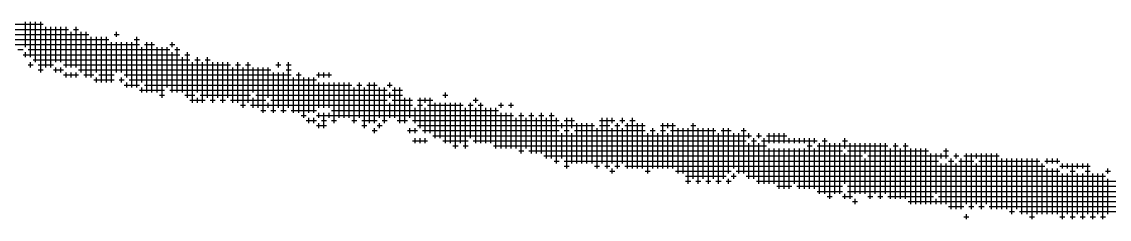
# Model space of a CAD drawing. Header units: feet. Extents: x 0 to 708085, y 0 to 237600.
# Drawn here: x 585261 to 586074, y 10554 to 10701 of the extents above; entities that cross this region are included whole.
import ezdxf

# ---------------------------------------------------------------- set-up
doc = ezdxf.new("R2010")
doc.units = ezdxf.units.FT
doc.header["$LTSCALE"] = 2200
doc.header["$MEASUREMENT"] = 0
doc.layers.add('CX-MISC', color=2, linetype='CONTINUOUS')

msp = doc.modelspace()

# ---------------------------------------------------------------- linework, layer by layer
at = {"layer": 'CX-MISC'}
for p, q in [((585137.35, 10699.51, 9817.04), (585277.21, 10699.51, 9817.04)), ((585141.13, 10695.73, 9817.04), (585296.11, 10695.73, 9817.04)), ((585263.98, 10682.5, 9817.04), (585263.98, 10701.4, 9817.04)), ((585267.76, 10674.94, 9817.04), (585267.76, 10701.4, 9817.04)), ((585271.54, 10671.16, 9817.04), (585271.54, 10701.4, 9817.04)), ((585275.32, 10663.6, 9817.04), (585275.32, 10701.4, 9817.04)), ((585279.1, 10667.38, 9817.04), (585279.1, 10697.62, 9817.04)), ((585282.88, 10667.38, 9817.04), (585282.88, 10697.62, 9817.04)), ((585286.66, 10671.16, 9817.04), (585286.66, 10697.62, 9817.04)), ((585290.44, 10671.16, 9817.04), (585290.44, 10697.62, 9817.04)), ((585294.22, 10667.38, 9817.04), (585294.22, 10697.62, 9817.04)), ((585299.89, 10695.73, 9817.04), (585303.67, 10695.73, 9817.04)), ((585301.78, 10667.38, 9817.04), (585301.78, 10697.62, 9817.04)), ((585182.71, 10691.95, 9817.04), (585311.23, 10691.95, 9817.04)), ((585201.61, 10688.17, 9817.04), (585326.35, 10688.17, 9817.04)), ((585298, 10667.38, 9817.04), (585298, 10693.84, 9817.04)), ((585305.56, 10663.6, 9817.04), (585305.56, 10693.84, 9817.04)), ((585309.34, 10659.82, 9817.04), (585309.34, 10693.84, 9817.04)), ((585313.12, 10659.82, 9817.04), (585313.12, 10690.06, 9817.04)), ((585316.9, 10663.6, 9817.04), (585316.9, 10690.06, 9817.04)), ((585320.68, 10656.04, 9817.04), (585320.68, 10690.06, 9817.04)), ((585324.46, 10656.04, 9817.04), (585324.46, 10690.06, 9817.04)), ((585330.13, 10691.95, 9817.04), (585333.91, 10691.95, 9817.04)), ((585332.02, 10690.06, 9817.04), (585332.02, 10693.84, 9817.04)), ((585345.25, 10688.17, 9817.04), (585349.03, 10688.17, 9817.04)), ((585347.14, 10652.26, 9817.04), (585347.14, 10690.06, 9817.04)), ((585190.27, 10684.39, 9817.04), (585349.03, 10684.39, 9817.04)), ((585258.31, 10680.61, 9817.04), (585262.09, 10680.61, 9817.04)), ((585265.87, 10680.61, 9817.04), (585371.71, 10680.61, 9817.04)), ((585328.24, 10656.04, 9817.04), (585328.24, 10686.28, 9817.04)), ((585332.02, 10663.6, 9817.04), (585332.02, 10686.28, 9817.04)), ((585335.8, 10663.6, 9817.04), (585335.8, 10686.28, 9817.04)), ((585339.58, 10659.82, 9817.04), (585339.58, 10686.28, 9817.04)), ((585343.36, 10652.26, 9817.04), (585343.36, 10686.28, 9817.04)), ((585350.92, 10656.04, 9817.04), (585350.92, 10682.5, 9817.04)), ((585352.81, 10684.39, 9817.04), (585360.37, 10684.39, 9817.04)), ((585354.7, 10648.48, 9817.04), (585354.7, 10686.28, 9817.04)), ((585358.48, 10648.48, 9817.04), (585358.48, 10686.28, 9817.04)), ((585362.26, 10648.48, 9817.04), (585362.26, 10682.5, 9817.04)), ((585366.04, 10644.7, 9817.04), (585366.04, 10682.5, 9817.04)), ((585369.82, 10652.26, 9817.04), (585369.82, 10682.5, 9817.04)), ((585371.71, 10684.39, 9817.04), (585375.49, 10684.39, 9817.04)), ((585373.6, 10682.5, 9817.04), (585373.6, 10686.28, 9817.04)), ((585375.49, 10680.61, 9817.04), (585379.27, 10680.61, 9817.04)), ((585377.38, 10648.48, 9817.04), (585377.38, 10682.5, 9817.04)), ((585262.09, 10676.83, 9817.04), (585379.27, 10676.83, 9817.04)), ((585263.98, 10674.94, 9817.04), (585263.98, 10678.72, 9817.04)), ((585267.76, 10667.38, 9817.04), (585267.76, 10671.16, 9817.04)), ((585269.65, 10673.05, 9817.04), (585386.83, 10673.05, 9817.04)), ((585373.6, 10648.48, 9817.04), (585373.6, 10678.72, 9817.04)), ((585381.16, 10648.48, 9817.04), (585381.16, 10674.94, 9817.04)), ((585383.05, 10676.83, 9817.04), (585386.83, 10676.83, 9817.04)), ((585384.94, 10644.7, 9817.04), (585384.94, 10678.72, 9817.04)), ((585388.72, 10640.92, 9817.04), (585388.72, 10671.16, 9817.04)), ((585390.61, 10673.05, 9817.04), (585394.39, 10673.05, 9817.04)), ((585392.5, 10648.48, 9817.04), (585392.5, 10674.94, 9817.04)), ((585396.28, 10640.92, 9817.04), (585396.28, 10671.16, 9817.04)), ((585398.17, 10673.05, 9817.04), (585401.95, 10673.05, 9817.04)), ((585400.06, 10644.7, 9817.04), (585400.06, 10674.94, 9817.04)), ((585403.84, 10640.92, 9817.04), (585403.84, 10671.16, 9817.04)), ((585407.62, 10644.7, 9817.04), (585407.62, 10671.16, 9817.04)), ((585411.4, 10640.92, 9817.04), (585411.4, 10671.16, 9817.04)), ((585415.18, 10644.7, 9817.04), (585415.18, 10671.16, 9817.04)), ((585422.74, 10640.92, 9817.04), (585422.74, 10671.16, 9817.04)), ((585430.3, 10640.92, 9817.04), (585430.3, 10671.16, 9817.04)), ((585452.98, 10667.38, 9817.04), (585452.98, 10671.16, 9817.04)), ((585460.54, 10637.14, 9817.04), (585460.54, 10671.16, 9817.04)), ((585265.87, 10669.27, 9817.04), (585269.65, 10669.27, 9817.04)), ((585273.43, 10669.27, 9817.04), (585284.77, 10669.27, 9817.04)), ((585273.43, 10665.49, 9817.04), (585277.21, 10665.49, 9817.04)), ((585284.77, 10665.49, 9817.04), (585292.33, 10665.49, 9817.04)), ((585286.66, 10663.6, 9817.04), (585286.66, 10667.38, 9817.04)), ((585290.44, 10663.6, 9817.04), (585290.44, 10667.38, 9817.04)), ((585292.33, 10669.27, 9817.04), (585417.07, 10669.27, 9817.04)), ((585294.22, 10659.82, 9817.04), (585294.22, 10663.6, 9817.04)), ((585298, 10659.82, 9817.04), (585298, 10663.6, 9817.04)), ((585301.78, 10659.82, 9817.04), (585301.78, 10663.6, 9817.04)), ((585303.67, 10665.49, 9817.04), (585447.31, 10665.49, 9817.04)), ((585418.96, 10640.92, 9817.04), (585418.96, 10667.38, 9817.04)), ((585420.85, 10669.27, 9817.04), (585424.63, 10669.27, 9817.04)), ((585426.52, 10637.14, 9817.04), (585426.52, 10667.38, 9817.04)), ((585428.41, 10669.27, 9817.04), (585432.19, 10669.27, 9817.04)), ((585434.08, 10648.48, 9817.04), (585434.08, 10667.38, 9817.04)), ((585437.86, 10637.14, 9817.04), (585437.86, 10667.38, 9817.04)), ((585441.64, 10633.36, 9817.04), (585441.64, 10667.38, 9817.04)), ((585445.42, 10644.7, 9817.04), (585445.42, 10667.38, 9817.04)), ((585449.2, 10633.36, 9817.04), (585449.2, 10663.6, 9817.04)), ((585451.09, 10669.27, 9817.04), (585454.87, 10669.27, 9817.04)), ((585452.98, 10637.14, 9817.04), (585452.98, 10663.6, 9817.04)), ((585456.76, 10633.36, 9817.04), (585456.76, 10663.6, 9817.04)), ((585458.65, 10669.27, 9817.04), (585462.43, 10669.27, 9817.04)), ((585458.65, 10665.49, 9817.04), (585462.43, 10665.49, 9817.04)), ((585468.1, 10633.36, 9817.04), (585468.1, 10663.6, 9817.04)), ((585483.22, 10659.82, 9817.04), (585483.22, 10663.6, 9817.04)), ((585487, 10659.82, 9817.04), (585487, 10663.6, 9817.04)), ((585490.78, 10659.82, 9817.04), (585490.78, 10663.6, 9817.04)), ((585292.33, 10661.71, 9817.04), (585303.67, 10661.71, 9817.04)), ((585307.45, 10661.71, 9817.04), (585315.01, 10661.71, 9817.04)), ((585315.01, 10657.93, 9817.04), (585330.13, 10657.93, 9817.04)), ((585316.9, 10656.04, 9817.04), (585316.9, 10659.82, 9817.04)), ((585318.79, 10661.71, 9817.04), (585330.13, 10661.71, 9817.04)), ((585333.91, 10657.93, 9817.04), (585337.69, 10657.93, 9817.04)), ((585335.8, 10656.04, 9817.04), (585335.8, 10659.82, 9817.04)), ((585337.69, 10661.71, 9817.04), (585462.43, 10661.71, 9817.04)), ((585339.58, 10652.26, 9817.04), (585339.58, 10656.04, 9817.04)), ((585341.47, 10657.93, 9817.04), (585481.33, 10657.93, 9817.04)), ((585464.32, 10633.36, 9817.04), (585464.32, 10659.82, 9817.04)), ((585466.21, 10661.71, 9817.04), (585469.99, 10661.71, 9817.04)), ((585471.88, 10629.58, 9817.04), (585471.88, 10659.82, 9817.04)), ((585475.66, 10633.36, 9817.04), (585475.66, 10659.82, 9817.04)), ((585479.44, 10633.36, 9817.04), (585479.44, 10659.82, 9817.04)), ((585481.33, 10661.71, 9817.04), (585492.67, 10661.71, 9817.04)), ((585483.22, 10637.14, 9817.04), (585483.22, 10656.04, 9817.04)), ((585487, 10637.14, 9817.04), (585487, 10656.04, 9817.04)), ((585490.78, 10637.14, 9817.04), (585490.78, 10656.04, 9817.04)), ((585494.56, 10625.8, 9817.04), (585494.56, 10656.04, 9817.04)), ((585498.34, 10629.58, 9817.04), (585498.34, 10656.04, 9817.04)), ((585502.12, 10629.58, 9817.04), (585502.12, 10656.04, 9817.04)), ((585505.9, 10629.58, 9817.04), (585505.9, 10656.04, 9817.04)), ((585513.46, 10629.58, 9817.04), (585513.46, 10656.04, 9817.04)), ((585521.02, 10625.8, 9817.04), (585521.02, 10656.04, 9817.04)), ((585524.8, 10625.8, 9817.04), (585524.8, 10656.04, 9817.04)), ((585536.14, 10652.26, 9817.04), (585536.14, 10656.04, 9817.04)), ((585337.69, 10654.15, 9817.04), (585349.03, 10654.15, 9817.04)), ((585349.03, 10650.37, 9817.04), (585367.93, 10650.37, 9817.04)), ((585350.92, 10648.48, 9817.04), (585350.92, 10652.26, 9817.04)), ((585352.81, 10654.15, 9817.04), (585507.79, 10654.15, 9817.04)), ((585364.15, 10646.59, 9817.04), (585367.93, 10646.59, 9817.04)), ((585371.71, 10650.37, 9817.04), (585534.25, 10650.37, 9817.04)), ((585383.05, 10646.59, 9817.04), (585390.61, 10646.59, 9817.04)), ((585394.39, 10646.59, 9817.04), (585432.19, 10646.59, 9817.04)), ((585435.97, 10646.59, 9817.04), (585545.59, 10646.59, 9817.04)), ((585509.68, 10625.8, 9817.04), (585509.68, 10652.26, 9817.04)), ((585511.57, 10654.15, 9817.04), (585515.35, 10654.15, 9817.04)), ((585517.24, 10622.02, 9817.04), (585517.24, 10652.26, 9817.04)), ((585519.13, 10654.15, 9817.04), (585526.69, 10654.15, 9817.04)), ((585528.58, 10629.58, 9817.04), (585528.58, 10652.26, 9817.04)), ((585532.36, 10625.8, 9817.04), (585532.36, 10652.26, 9817.04)), ((585534.25, 10654.15, 9817.04), (585538.03, 10654.15, 9817.04)), ((585536.14, 10644.7, 9817.04), (585536.14, 10648.48, 9817.04)), ((585538.03, 10650.37, 9817.04), (585545.59, 10650.37, 9817.04)), ((585539.92, 10629.58, 9817.04), (585539.92, 10652.26, 9817.04)), ((585543.7, 10625.8, 9817.04), (585543.7, 10652.26, 9817.04)), ((585575.83, 10646.59, 9817.04), (585579.61, 10646.59, 9817.04)), ((585577.72, 10644.7, 9817.04), (585577.72, 10648.48, 9817.04)), ((585386.83, 10642.81, 9817.04), (585398.17, 10642.81, 9817.04)), ((585392.5, 10640.92, 9817.04), (585392.5, 10644.7, 9817.04)), ((585401.95, 10642.81, 9817.04), (585405.73, 10642.81, 9817.04)), ((585409.51, 10642.81, 9817.04), (585413.29, 10642.81, 9817.04)), ((585417.07, 10642.81, 9817.04), (585443.53, 10642.81, 9817.04)), ((585424.63, 10639.03, 9817.04), (585428.41, 10639.03, 9817.04)), ((585432.19, 10639.03, 9817.04), (585553.15, 10639.03, 9817.04)), ((585434.08, 10637.14, 9817.04), (585434.08, 10644.7, 9817.04)), ((585445.42, 10637.14, 9817.04), (585445.42, 10640.92, 9817.04)), ((585447.31, 10642.81, 9817.04), (585534.25, 10642.81, 9817.04)), ((585536.14, 10629.58, 9817.04), (585536.14, 10640.92, 9817.04)), ((585538.03, 10642.81, 9817.04), (585553.15, 10642.81, 9817.04)), ((585547.48, 10625.8, 9817.04), (585547.48, 10644.7, 9817.04)), ((585551.26, 10629.58, 9817.04), (585551.26, 10644.7, 9817.04)), ((585556.93, 10642.81, 9817.04), (585568.27, 10642.81, 9817.04)), ((585556.93, 10639.03, 9817.04), (585560.71, 10639.03, 9817.04)), ((585558.82, 10622.02, 9817.04), (585558.82, 10644.7, 9817.04)), ((585562.6, 10640.92, 9817.04), (585562.6, 10644.7, 9817.04)), ((585564.49, 10639.03, 9817.04), (585590.95, 10639.03, 9817.04)), ((585566.38, 10618.24, 9817.04), (585566.38, 10644.7, 9817.04)), ((585570.16, 10614.46, 9817.04), (585570.16, 10640.92, 9817.04)), ((585573.94, 10614.46, 9817.04), (585573.94, 10640.92, 9817.04)), ((585577.72, 10610.68, 9817.04), (585577.72, 10640.92, 9817.04)), ((585581.5, 10610.68, 9817.04), (585581.5, 10640.92, 9817.04)), ((585585.28, 10606.9, 9817.04), (585585.28, 10640.92, 9817.04)), ((585589.06, 10610.68, 9817.04), (585589.06, 10640.92, 9817.04)), ((585594.73, 10639.03, 9817.04), (585598.51, 10639.03, 9817.04)), ((585596.62, 10614.46, 9817.04), (585596.62, 10640.92, 9817.04)), ((585598.51, 10642.81, 9817.04), (585602.29, 10642.81, 9817.04)), ((585600.4, 10640.92, 9817.04), (585600.4, 10644.7, 9817.04)), ((585602.29, 10639.03, 9817.04), (585606.07, 10639.03, 9817.04)), ((585604.18, 10610.68, 9817.04), (585604.18, 10640.92, 9817.04)), ((585617.41, 10639.03, 9817.04), (585621.19, 10639.03, 9817.04)), ((585619.3, 10637.14, 9817.04), (585619.3, 10640.92, 9817.04)), ((585624.97, 10639.03, 9817.04), (585628.75, 10639.03, 9817.04)), ((585626.86, 10637.14, 9817.04), (585626.86, 10640.92, 9817.04)), ((585439.75, 10635.25, 9817.04), (585443.53, 10635.25, 9817.04)), ((585447.31, 10635.25, 9817.04), (585451.09, 10635.25, 9817.04)), ((585454.87, 10635.25, 9817.04), (585458.65, 10635.25, 9817.04)), ((585462.43, 10635.25, 9817.04), (585481.33, 10635.25, 9817.04)), ((585469.99, 10631.47, 9817.04), (585473.77, 10631.47, 9817.04)), ((585481.33, 10631.47, 9817.04), (585628.75, 10631.47, 9817.04)), ((585483.22, 10629.58, 9817.04), (585483.22, 10633.36, 9817.04)), ((585487, 10622.02, 9817.04), (585487, 10633.36, 9817.04)), ((585490.78, 10629.58, 9817.04), (585490.78, 10633.36, 9817.04)), ((585492.67, 10635.25, 9817.04), (585617.41, 10635.25, 9817.04)), ((585555.04, 10625.8, 9817.04), (585555.04, 10637.14, 9817.04)), ((585562.6, 10618.24, 9817.04), (585562.6, 10637.14, 9817.04)), ((585592.84, 10606.9, 9817.04), (585592.84, 10637.14, 9817.04)), ((585600.4, 10610.68, 9817.04), (585600.4, 10637.14, 9817.04)), ((585607.96, 10610.68, 9817.04), (585607.96, 10637.14, 9817.04)), ((585611.74, 10610.68, 9817.04), (585611.74, 10637.14, 9817.04)), ((585615.52, 10606.9, 9817.04), (585615.52, 10637.14, 9817.04)), ((585619.3, 10606.9, 9817.04), (585619.3, 10633.36, 9817.04)), ((585623.08, 10606.9, 9817.04), (585623.08, 10633.36, 9817.04)), ((585626.86, 10606.9, 9817.04), (585626.86, 10633.36, 9817.04)), ((585632.53, 10631.47, 9817.04), (585636.31, 10631.47, 9817.04)), ((585634.42, 10603.12, 9817.04), (585634.42, 10633.36, 9817.04)), ((585640.09, 10631.47, 9817.04), (585643.87, 10631.47, 9817.04)), ((585641.98, 10603.12, 9817.04), (585641.98, 10633.36, 9817.04)), ((585647.65, 10631.47, 9817.04), (585651.43, 10631.47, 9817.04)), ((585649.54, 10603.12, 9817.04), (585649.54, 10633.36, 9817.04)), ((585655.21, 10631.47, 9817.04), (585658.99, 10631.47, 9817.04)), ((585657.1, 10599.34, 9817.04), (585657.1, 10633.36, 9817.04)), ((585473.77, 10627.69, 9817.04), (585481.33, 10627.69, 9817.04)), ((585475.66, 10625.8, 9817.04), (585475.66, 10629.58, 9817.04)), ((585479.44, 10625.8, 9817.04), (585479.44, 10629.58, 9817.04)), ((585481.33, 10623.91, 9817.04), (585488.89, 10623.91, 9817.04)), ((585483.22, 10622.02, 9817.04), (585483.22, 10625.8, 9817.04)), ((585485.11, 10627.69, 9817.04), (585488.89, 10627.69, 9817.04)), ((585492.67, 10627.69, 9817.04), (585496.45, 10627.69, 9817.04)), ((585507.79, 10627.69, 9817.04), (585511.57, 10627.69, 9817.04)), ((585515.35, 10627.69, 9817.04), (585526.69, 10627.69, 9817.04)), ((585515.35, 10623.91, 9817.04), (585519.13, 10623.91, 9817.04)), ((585524.8, 10618.24, 9817.04), (585524.8, 10622.02, 9817.04)), ((585526.69, 10623.91, 9817.04), (585530.47, 10623.91, 9817.04)), ((585528.58, 10622.02, 9817.04), (585528.58, 10625.8, 9817.04)), ((585530.47, 10627.69, 9817.04), (585534.25, 10627.69, 9817.04)), ((585541.81, 10627.69, 9817.04), (585549.37, 10627.69, 9817.04)), ((585551.26, 10618.24, 9817.04), (585551.26, 10622.02, 9817.04)), ((585553.15, 10627.69, 9817.04), (585662.77, 10627.69, 9817.04)), ((585555.04, 10618.24, 9817.04), (585555.04, 10622.02, 9817.04)), ((585556.93, 10623.91, 9817.04), (585689.23, 10623.91, 9817.04)), ((585630.64, 10606.9, 9817.04), (585630.64, 10629.58, 9817.04)), ((585638.2, 10606.9, 9817.04), (585638.2, 10629.58, 9817.04)), ((585645.76, 10603.12, 9817.04), (585645.76, 10629.58, 9817.04)), ((585653.32, 10599.34, 9817.04), (585653.32, 10629.58, 9817.04)), ((585660.88, 10595.56, 9817.04), (585660.88, 10629.58, 9817.04)), ((585664.66, 10622.02, 9817.04), (585664.66, 10625.8, 9817.04)), ((585666.55, 10627.69, 9817.04), (585674.11, 10627.69, 9817.04)), ((585668.44, 10591.78, 9817.04), (585668.44, 10629.58, 9817.04)), ((585672.22, 10622.02, 9817.04), (585672.22, 10629.58, 9817.04)), ((585676, 10595.56, 9817.04), (585676, 10625.8, 9817.04)), ((585679.78, 10595.56, 9817.04), (585679.78, 10625.8, 9817.04)), ((585683.56, 10595.56, 9817.04), (585683.56, 10625.8, 9817.04)), ((585687.34, 10595.56, 9817.04), (585687.34, 10625.8, 9817.04)), ((585691.12, 10591.78, 9817.04), (585691.12, 10622.02, 9817.04)), ((585693.01, 10627.69, 9817.04), (585704.35, 10627.69, 9817.04)), ((585693.01, 10623.91, 9817.04), (585700.57, 10623.91, 9817.04)), ((585694.9, 10595.56, 9817.04), (585694.9, 10629.58, 9817.04)), ((585698.68, 10591.78, 9817.04), (585698.68, 10629.58, 9817.04)), ((585702.46, 10625.8, 9817.04), (585702.46, 10629.58, 9817.04)), ((585702.46, 10595.56, 9817.04), (585702.46, 10622.02, 9817.04)), ((585704.35, 10623.91, 9817.04), (585708.13, 10623.91, 9817.04)), ((585706.24, 10591.78, 9817.04), (585706.24, 10625.8, 9817.04)), ((585708.13, 10627.69, 9817.04), (585711.91, 10627.69, 9817.04)), ((585710.02, 10625.8, 9817.04), (585710.02, 10629.58, 9817.04)), ((585710.02, 10595.56, 9817.04), (585710.02, 10622.02, 9817.04)), ((585711.91, 10623.91, 9817.04), (585727.03, 10623.91, 9817.04)), ((585713.8, 10591.78, 9817.04), (585713.8, 10625.8, 9817.04)), ((585715.69, 10627.69, 9817.04), (585719.47, 10627.69, 9817.04)), ((585717.58, 10591.78, 9817.04), (585717.58, 10629.58, 9817.04)), ((585721.36, 10591.78, 9817.04), (585721.36, 10625.8, 9817.04)), ((585725.14, 10591.78, 9817.04), (585725.14, 10625.8, 9817.04)), ((585732.7, 10591.78, 9817.04), (585732.7, 10622.02, 9817.04)), ((585738.37, 10623.91, 9817.04), (585749.71, 10623.91, 9817.04)), ((585740.26, 10591.78, 9817.04), (585740.26, 10625.8, 9817.04)), ((585744.04, 10622.02, 9817.04), (585744.04, 10625.8, 9817.04)), ((585747.82, 10591.78, 9817.04), (585747.82, 10625.8, 9817.04)), ((585751.6, 10588, 9817.04), (585751.6, 10622.02, 9817.04)), ((585755.38, 10588, 9817.04), (585755.38, 10622.02, 9817.04)), ((585759.16, 10580.44, 9817.04), (585759.16, 10622.02, 9817.04)), ((585761.05, 10623.91, 9817.04), (585764.83, 10623.91, 9817.04)), ((585762.94, 10584.22, 9817.04), (585762.94, 10625.8, 9817.04)), ((585766.72, 10580.44, 9817.04), (585766.72, 10622.02, 9817.04)), ((585770.5, 10584.22, 9817.04), (585770.5, 10622.02, 9817.04)), ((585774.28, 10580.44, 9817.04), (585774.28, 10622.02, 9817.04)), ((585778.06, 10584.22, 9817.04), (585778.06, 10622.02, 9817.04)), ((585785.62, 10584.22, 9817.04), (585785.62, 10622.02, 9817.04)), ((585789.4, 10588, 9817.04), (585789.4, 10622.02, 9817.04)), ((585800.74, 10588, 9817.04), (585800.74, 10622.02, 9817.04)), ((585522.91, 10620.13, 9817.04), (585526.69, 10620.13, 9817.04)), ((585549.37, 10620.13, 9817.04), (585556.93, 10620.13, 9817.04)), ((585555.04, 10610.68, 9817.04), (585555.04, 10614.46, 9817.04)), ((585558.82, 10610.68, 9817.04), (585558.82, 10614.46, 9817.04)), ((585560.71, 10620.13, 9817.04), (585662.77, 10620.13, 9817.04)), ((585562.6, 10610.68, 9817.04), (585562.6, 10614.46, 9817.04)), ((585568.27, 10616.35, 9817.04), (585806.41, 10616.35, 9817.04)), ((585664.66, 10599.34, 9817.04), (585664.66, 10618.24, 9817.04)), ((585666.55, 10620.13, 9817.04), (585670.33, 10620.13, 9817.04)), ((585672.22, 10595.56, 9817.04), (585672.22, 10618.24, 9817.04)), ((585674.11, 10620.13, 9817.04), (585727.03, 10620.13, 9817.04)), ((585728.92, 10588, 9817.04), (585728.92, 10618.24, 9817.04)), ((585730.81, 10620.13, 9817.04), (585734.59, 10620.13, 9817.04)), ((585736.48, 10591.78, 9817.04), (585736.48, 10618.24, 9817.04)), ((585738.37, 10620.13, 9817.04), (585742.15, 10620.13, 9817.04)), ((585744.04, 10591.78, 9817.04), (585744.04, 10618.24, 9817.04)), ((585745.93, 10620.13, 9817.04), (585779.95, 10620.13, 9817.04)), ((585781.84, 10580.44, 9817.04), (585781.84, 10618.24, 9817.04)), ((585783.73, 10620.13, 9817.04), (585791.29, 10620.13, 9817.04)), ((585793.18, 10591.78, 9817.04), (585793.18, 10618.24, 9817.04)), ((585796.96, 10588, 9817.04), (585796.96, 10618.24, 9817.04)), ((585798.85, 10620.13, 9817.04), (585802.63, 10620.13, 9817.04)), ((585804.52, 10614.46, 9817.04), (585804.52, 10618.24, 9817.04)), ((585808.3, 10584.22, 9817.04), (585808.3, 10614.46, 9817.04)), ((585810.19, 10616.35, 9817.04), (585813.97, 10616.35, 9817.04)), ((585812.08, 10614.46, 9817.04), (585812.08, 10618.24, 9817.04)), ((585815.86, 10580.44, 9817.04), (585815.86, 10614.46, 9817.04)), ((585817.75, 10616.35, 9817.04), (585832.87, 10616.35, 9817.04)), ((585819.64, 10610.68, 9817.04), (585819.64, 10618.24, 9817.04)), ((585823.42, 10610.68, 9817.04), (585823.42, 10618.24, 9817.04)), ((585827.2, 10610.68, 9817.04), (585827.2, 10618.24, 9817.04)), ((585830.98, 10610.68, 9817.04), (585830.98, 10618.24, 9817.04)), ((585834.76, 10610.68, 9817.04), (585834.76, 10614.46, 9817.04)), ((585838.54, 10610.68, 9817.04), (585838.54, 10614.46, 9817.04)), ((585842.32, 10610.68, 9817.04), (585842.32, 10614.46, 9817.04)), ((585846.1, 10610.68, 9817.04), (585846.1, 10614.46, 9817.04)), ((585849.88, 10576.66, 9817.04), (585849.88, 10614.46, 9817.04)), ((585853.66, 10610.68, 9817.04), (585853.66, 10614.46, 9817.04)), ((585861.22, 10572.88, 9817.04), (585861.22, 10614.46, 9817.04)), ((585876.34, 10606.9, 9817.04), (585876.34, 10614.46, 9817.04)), ((585553.15, 10612.57, 9817.04), (585564.49, 10612.57, 9817.04)), ((585575.83, 10612.57, 9817.04), (585594.73, 10612.57, 9817.04)), ((585583.39, 10608.79, 9817.04), (585587.17, 10608.79, 9817.04)), ((585590.95, 10608.79, 9817.04), (585594.73, 10608.79, 9817.04)), ((585598.51, 10612.57, 9817.04), (585802.63, 10612.57, 9817.04)), ((585613.63, 10608.79, 9817.04), (585817.75, 10608.79, 9817.04)), ((585804.52, 10584.22, 9817.04), (585804.52, 10610.68, 9817.04)), ((585806.41, 10612.57, 9817.04), (585810.19, 10612.57, 9817.04)), ((585812.08, 10580.44, 9817.04), (585812.08, 10610.68, 9817.04)), ((585813.97, 10612.57, 9817.04), (585855.55, 10612.57, 9817.04)), ((585819.64, 10580.44, 9817.04), (585819.64, 10606.9, 9817.04)), ((585823.42, 10580.44, 9817.04), (585823.42, 10606.9, 9817.04)), ((585827.2, 10576.66, 9817.04), (585827.2, 10606.9, 9817.04)), ((585830.98, 10576.66, 9817.04), (585830.98, 10606.9, 9817.04)), ((585834.76, 10576.66, 9817.04), (585834.76, 10606.9, 9817.04)), ((585838.54, 10580.44, 9817.04), (585838.54, 10606.9, 9817.04)), ((585842.32, 10576.66, 9817.04), (585842.32, 10606.9, 9817.04)), ((585846.1, 10576.66, 9817.04), (585846.1, 10606.9, 9817.04)), ((585847.99, 10608.79, 9817.04), (585851.77, 10608.79, 9817.04)), ((585853.66, 10576.66, 9817.04), (585853.66, 10606.9, 9817.04)), ((585855.55, 10608.79, 9817.04), (585908.47, 10608.79, 9817.04)), ((585857.44, 10572.88, 9817.04), (585857.44, 10610.68, 9817.04)), ((585859.33, 10612.57, 9817.04), (585863.11, 10612.57, 9817.04)), ((585865, 10569.1, 9817.04), (585865, 10610.68, 9817.04)), ((585868.78, 10572.88, 9817.04), (585868.78, 10610.68, 9817.04)), ((585872.56, 10572.88, 9817.04), (585872.56, 10610.68, 9817.04)), ((585874.45, 10612.57, 9817.04), (585878.23, 10612.57, 9817.04)), ((585880.12, 10569.1, 9817.04), (585880.12, 10610.68, 9817.04)), ((585883.9, 10572.88, 9817.04), (585883.9, 10610.68, 9817.04)), ((585887.68, 10572.88, 9817.04), (585887.68, 10610.68, 9817.04)), ((585891.46, 10603.12, 9817.04), (585891.46, 10610.68, 9817.04)), ((585895.24, 10569.1, 9817.04), (585895.24, 10610.68, 9817.04)), ((585899.02, 10572.88, 9817.04), (585899.02, 10610.68, 9817.04)), ((585902.8, 10569.1, 9817.04), (585902.8, 10610.68, 9817.04)), ((585906.58, 10572.88, 9817.04), (585906.58, 10610.68, 9817.04)), ((585910.36, 10569.1, 9817.04), (585910.36, 10606.9, 9817.04)), ((585912.25, 10608.79, 9817.04), (585916.03, 10608.79, 9817.04)), ((585914.14, 10569.1, 9817.04), (585914.14, 10610.68, 9817.04)), ((585917.92, 10569.1, 9817.04), (585917.92, 10606.9, 9817.04)), ((585919.81, 10608.79, 9817.04), (585923.59, 10608.79, 9817.04)), ((585921.7, 10569.1, 9817.04), (585921.7, 10610.68, 9817.04)), ((585925.48, 10565.32, 9817.04), (585925.48, 10606.9, 9817.04)), ((585929.26, 10565.32, 9817.04), (585929.26, 10606.9, 9817.04)), ((585933.04, 10565.32, 9817.04), (585933.04, 10606.9, 9817.04)), ((585936.82, 10565.32, 9817.04), (585936.82, 10606.9, 9817.04)), ((585951.94, 10599.34, 9817.04), (585951.94, 10606.9, 9817.04)), ((585632.53, 10605.01, 9817.04), (585636.31, 10605.01, 9817.04)), ((585640.09, 10605.01, 9817.04), (585874.45, 10605.01, 9817.04)), ((585651.43, 10601.23, 9817.04), (585889.57, 10601.23, 9817.04)), ((585876.34, 10580.44, 9817.04), (585876.34, 10603.12, 9817.04)), ((585878.23, 10605.01, 9817.04), (585938.71, 10605.01, 9817.04)), ((585891.46, 10572.88, 9817.04), (585891.46, 10599.34, 9817.04)), ((585893.35, 10601.23, 9817.04), (585953.83, 10601.23, 9817.04)), ((585940.6, 10565.32, 9817.04), (585940.6, 10603.12, 9817.04)), ((585944.38, 10572.88, 9817.04), (585944.38, 10603.12, 9817.04)), ((585948.16, 10599.34, 9817.04), (585948.16, 10603.12, 9817.04)), ((585950.05, 10605.01, 9817.04), (585953.83, 10605.01, 9817.04)), ((585955.72, 10561.54, 9817.04), (585955.72, 10599.34, 9817.04)), ((585957.61, 10601.23, 9817.04), (585961.39, 10601.23, 9817.04)), ((585959.5, 10599.34, 9817.04), (585959.5, 10603.12, 9817.04)), ((585963.28, 10561.54, 9817.04), (585963.28, 10599.34, 9817.04)), ((585965.17, 10601.23, 9817.04), (585991.63, 10601.23, 9817.04)), ((585967.06, 10565.32, 9817.04), (585967.06, 10603.12, 9817.04)), ((585970.84, 10561.54, 9817.04), (585970.84, 10603.12, 9817.04)), ((585974.62, 10599.34, 9817.04), (585974.62, 10603.12, 9817.04)), ((585978.4, 10561.54, 9817.04), (585978.4, 10603.12, 9817.04)), ((585982.18, 10565.32, 9817.04), (585982.18, 10603.12, 9817.04)), ((585985.96, 10561.54, 9817.04), (585985.96, 10603.12, 9817.04)), ((585989.74, 10561.54, 9817.04), (585989.74, 10603.12, 9817.04)), ((585993.52, 10561.54, 9817.04), (585993.52, 10599.34, 9817.04)), ((585997.3, 10561.54, 9817.04), (585997.3, 10599.34, 9817.04)), ((586001.08, 10557.76, 9817.04), (586001.08, 10599.34, 9817.04)), ((586004.86, 10561.54, 9817.04), (586004.86, 10599.34, 9817.04)), ((586008.64, 10557.76, 9817.04), (586008.64, 10599.34, 9817.04)), ((586012.42, 10557.76, 9817.04), (586012.42, 10599.34, 9817.04)), ((586016.2, 10553.98, 9817.04), (586016.2, 10599.34, 9817.04)), ((586019.98, 10557.76, 9817.04), (586019.98, 10599.34, 9817.04)), ((586027.54, 10595.56, 9817.04), (586027.54, 10599.34, 9817.04)), ((586031.32, 10595.56, 9817.04), (586031.32, 10599.34, 9817.04)), ((586035.1, 10595.56, 9817.04), (586035.1, 10599.34, 9817.04)), ((585658.99, 10597.45, 9817.04), (585662.77, 10597.45, 9817.04)), ((585666.55, 10597.45, 9817.04), (585946.27, 10597.45, 9817.04)), ((585666.55, 10593.67, 9817.04), (585670.33, 10593.67, 9817.04)), ((585689.23, 10593.67, 9817.04), (585693.01, 10593.67, 9817.04)), ((585696.79, 10593.67, 9817.04), (585700.57, 10593.67, 9817.04)), ((585700.57, 10589.89, 9817.04), (585704.35, 10589.89, 9817.04)), ((585702.46, 10588, 9817.04), (585702.46, 10591.78, 9817.04)), ((585704.35, 10593.67, 9817.04), (585708.13, 10593.67, 9817.04)), ((585711.91, 10593.67, 9817.04), (586025.65, 10593.67, 9817.04)), ((585727.03, 10589.89, 9817.04), (585730.81, 10589.89, 9817.04)), ((585749.71, 10589.89, 9817.04), (585791.29, 10589.89, 9817.04)), ((585795.07, 10589.89, 9817.04), (586036.99, 10589.89, 9817.04)), ((585948.16, 10565.32, 9817.04), (585948.16, 10595.56, 9817.04)), ((585951.94, 10565.32, 9817.04), (585951.94, 10595.56, 9817.04)), ((585953.83, 10597.45, 9817.04), (585957.61, 10597.45, 9817.04)), ((585959.5, 10561.54, 9817.04), (585959.5, 10595.56, 9817.04)), ((585961.39, 10597.45, 9817.04), (585972.73, 10597.45, 9817.04)), ((585974.62, 10565.32, 9817.04), (585974.62, 10595.56, 9817.04)), ((585976.51, 10597.45, 9817.04), (586021.87, 10597.45, 9817.04)), ((586023.76, 10557.76, 9817.04), (586023.76, 10595.56, 9817.04)), ((586025.65, 10597.45, 9817.04), (586036.99, 10597.45, 9817.04)), ((586027.54, 10557.76, 9817.04), (586027.54, 10591.78, 9817.04)), ((586031.32, 10557.76, 9817.04), (586031.32, 10591.78, 9817.04)), ((586035.1, 10557.76, 9817.04), (586035.1, 10591.78, 9817.04)), ((586036.99, 10593.67, 9817.04), (586059.67, 10593.67, 9817.04)), ((586038.88, 10591.78, 9817.04), (586038.88, 10595.56, 9817.04)), ((586042.66, 10591.78, 9817.04), (586042.66, 10595.56, 9817.04)), ((586044.55, 10589.89, 9817.04), (586048.33, 10589.89, 9817.04)), ((586046.44, 10553.98, 9817.04), (586046.44, 10595.56, 9817.04)), ((586050.22, 10591.78, 9817.04), (586050.22, 10595.56, 9817.04)), ((586054, 10591.78, 9817.04), (586054, 10595.56, 9817.04)), ((586055.89, 10589.89, 9817.04), (586059.67, 10589.89, 9817.04)), ((586057.78, 10557.76, 9817.04), (586057.78, 10595.56, 9817.04)), ((586071.01, 10589.89, 9817.04), (586074.79, 10589.89, 9817.04)), ((586072.9, 10588, 9817.04), (586072.9, 10591.78, 9817.04)), ((585757.27, 10586.11, 9817.04), (585787.51, 10586.11, 9817.04)), ((585757.27, 10582.33, 9817.04), (585761.05, 10582.33, 9817.04)), ((585764.83, 10582.33, 9817.04), (585768.61, 10582.33, 9817.04)), ((585772.39, 10582.33, 9817.04), (585776.17, 10582.33, 9817.04)), ((585779.95, 10582.33, 9817.04), (585783.73, 10582.33, 9817.04)), ((585787.51, 10582.33, 9817.04), (585791.29, 10582.33, 9817.04)), ((585789.4, 10580.44, 9817.04), (585789.4, 10584.22, 9817.04)), ((585791.29, 10586.11, 9817.04), (585795.07, 10586.11, 9817.04)), ((585793.18, 10584.22, 9817.04), (585793.18, 10588, 9817.04)), ((585802.63, 10586.11, 9817.04), (586071.01, 10586.11, 9817.04)), ((585810.19, 10582.33, 9817.04), (586123.93, 10582.33, 9817.04)), ((586038.88, 10553.98, 9817.04), (586038.88, 10588, 9817.04)), ((586042.66, 10557.76, 9817.04), (586042.66, 10588, 9817.04)), ((586050.22, 10557.76, 9817.04), (586050.22, 10588, 9817.04)), ((586054, 10553.98, 9817.04), (586054, 10588, 9817.04)), ((586061.56, 10553.98, 9817.04), (586061.56, 10588, 9817.04)), ((586065.34, 10557.76, 9817.04), (586065.34, 10588, 9817.04)), ((586069.12, 10553.98, 9817.04), (586069.12, 10588, 9817.04)), ((586072.9, 10557.76, 9817.04), (586072.9, 10584.22, 9817.04)), ((585825.31, 10578.55, 9817.04), (585836.65, 10578.55, 9817.04)), ((585840.43, 10578.55, 9817.04), (585874.45, 10578.55, 9817.04)), ((585855.55, 10574.77, 9817.04), (585874.45, 10574.77, 9817.04)), ((585878.23, 10578.55, 9817.04), (586195.75, 10578.55, 9817.04)), ((585878.23, 10574.77, 9817.04), (586222.21, 10574.77, 9817.04)), ((585863.11, 10570.99, 9817.04), (585866.89, 10570.99, 9817.04)), ((585874.45, 10570.99, 9817.04), (585882.01, 10570.99, 9817.04)), ((585876.34, 10569.1, 9817.04), (585876.34, 10572.88, 9817.04)), ((585882.01, 10567.21, 9817.04), (585885.79, 10567.21, 9817.04)), ((585883.9, 10565.32, 9817.04), (585883.9, 10569.1, 9817.04)), ((585893.35, 10570.99, 9817.04), (585897.13, 10570.99, 9817.04)), ((585900.91, 10570.99, 9817.04), (585904.69, 10570.99, 9817.04)), ((585908.47, 10570.99, 9817.04), (585942.49, 10570.99, 9817.04)), ((585923.59, 10567.21, 9817.04), (586305.37, 10567.21, 9817.04)), ((585944.38, 10565.32, 9817.04), (585944.38, 10569.1, 9817.04)), ((585946.27, 10570.99, 9817.04), (586282.69, 10570.99, 9817.04)), ((585953.83, 10563.43, 9817.04), (585965.17, 10563.43, 9817.04)), ((585967.06, 10553.98, 9817.04), (585967.06, 10557.76, 9817.04)), ((585968.95, 10563.43, 9817.04), (585972.73, 10563.43, 9817.04)), ((585976.51, 10563.43, 9817.04), (585980.29, 10563.43, 9817.04)), ((585984.07, 10563.43, 9817.04), (586369.63, 10563.43, 9817.04)), ((585999.19, 10559.65, 9817.04), (586002.97, 10559.65, 9817.04)), ((586006.75, 10559.65, 9817.04), (586823.23, 10559.65, 9817.04)), ((585965.17, 10555.87, 9817.04), (585968.95, 10555.87, 9817.04)), ((586014.31, 10555.87, 9817.04), (586018.09, 10555.87, 9817.04)), ((586036.99, 10555.87, 9817.04), (586040.77, 10555.87, 9817.04)), ((586044.55, 10555.87, 9817.04), (586048.33, 10555.87, 9817.04)), ((586052.11, 10555.87, 9817.04), (586055.89, 10555.87, 9817.04)), ((586059.67, 10555.87, 9817.04), (586063.45, 10555.87, 9817.04)), ((586067.23, 10555.87, 9817.04), (586071.01, 10555.87, 9817.04))]:
    msp.add_line(p, q, dxfattribs=at)

doc.saveas('drawing.dxf')
